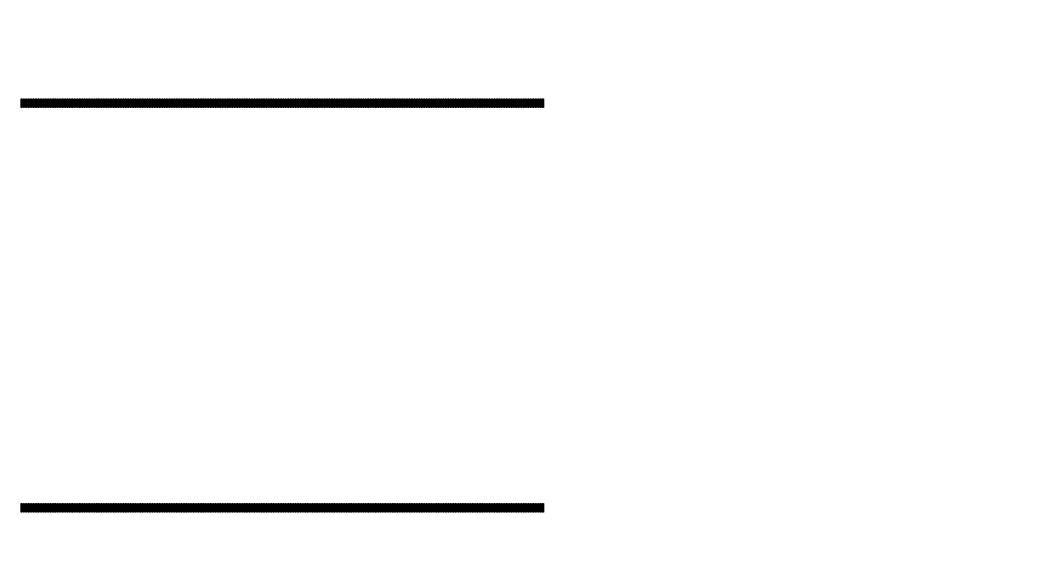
# Model space of a CAD drawing. Header units: millimetres. Extents: x 26241 to 236241, y 30294 to 280394.
# Drawn here: x 211249 to 223745, y 49850 to 56369 of the extents above; entities that cross this region are included whole.
import ezdxf

# ---------------------------------------------------------------- set-up
doc = ezdxf.new("R2010")
doc.units = ezdxf.units.MM
doc.layers.add('CLEAR', color=140, linetype='Continuous')
doc.layers.add('OPAQUE', color=10, linetype='Continuous')

msp = doc.modelspace()

# ---------------------------------------------------------------- linework, layer by layer
at = {"layer": 'CLEAR'}
for p, q in [((211259, 55292), (211259, 55396)), ((211259, 55396), (211269, 55396)), ((211269, 55396), (211269, 55292)), ((211289, 55292), (211289, 55396)), ((211289, 55396), (211299, 55396)), ((211299, 55396), (211299, 55292)), ((211319, 55292), (211319, 55396)), ((211319, 55396), (211329, 55396)), ((211329, 55396), (211329, 55292)), ((211349, 55292), (211349, 55396)), ((211349, 55396), (211359, 55396)), ((211359, 55396), (211359, 55292)), ((211379, 55292), (211379, 55396)), ((211379, 55396), (211389, 55396)), ((211389, 55396), (211389, 55292)), ((211409, 55292), (211409, 55396)), ((211409, 55396), (211419, 55396)), ((211419, 55396), (211419, 55292)), ((211439, 55292), (211439, 55396)), ((211439, 55396), (211449, 55396)), ((211449, 55396), (211449, 55292)), ((211469, 55292), (211469, 55396)), ((211469, 55396), (211479, 55396)), ((211479, 55396), (211479, 55292)), ((211499, 55292), (211499, 55396)), ((211499, 55396), (211509, 55396)), ((211509, 55396), (211509, 55292)), ((211529, 55292), (211529, 55396)), ((211529, 55396), (211539, 55396)), ((211539, 55396), (211539, 55292)), ((211559, 55292), (211559, 55396)), ((211559, 55396), (211569, 55396)), ((211569, 55396), (211569, 55292)), ((211589, 55292), (211589, 55396)), ((211589, 55396), (211599, 55396)), ((211599, 55396), (211599, 55292)), ((211619, 55292), (211619, 55396)), ((211619, 55396), (211629, 55396)), ((211629, 55396), (211629, 55292)), ((211649, 55292), (211649, 55396)), ((211649, 55396), (211659, 55396)), ((211659, 55396), (211659, 55292)), ((211679, 55292), (211679, 55396)), ((211679, 55396), (211689, 55396)), ((211689, 55396), (211689, 55292)), ((211709, 55292), (211709, 55396)), ((211709, 55396), (211719, 55396)), ((211719, 55396), (211719, 55292)), ((211739, 55292), (211739, 55396)), ((211739, 55396), (211749, 55396)), ((211749, 55396), (211749, 55292)), ((211769, 55292), (211769, 55396)), ((211769, 55396), (211779, 55396)), ((211779, 55396), (211779, 55292)), ((211799, 55292), (211799, 55396)), ((211799, 55396), (211809, 55396)), ((211809, 55396), (211809, 55292)), ((211829, 55292), (211829, 55396)), ((211829, 55396), (211839, 55396)), ((211839, 55396), (211839, 55292)), ((211859, 55292), (211859, 55396)), ((211859, 55396), (211869, 55396)), ((211869, 55396), (211869, 55292)), ((211889, 55292), (211889, 55396)), ((211889, 55396), (211899, 55396)), ((211899, 55396), (211899, 55292)), ((211919, 55292), (211919, 55396)), ((211919, 55396), (211929, 55396)), ((211929, 55396), (211929, 55292)), ((211949, 55292), (211949, 55396)), ((211949, 55396), (211959, 55396)), ((211959, 55396), (211959, 55292)), ((211979, 55292), (211979, 55396)), ((211979, 55396), (211989, 55396)), ((211989, 55396), (211989, 55292)), ((212009, 55292), (212009, 55396)), ((212009, 55396), (212019, 55396)), ((212019, 55396), (212019, 55292)), ((212039, 55292), (212039, 55396)), ((212039, 55396), (212049, 55396)), ((212049, 55396), (212049, 55292)), ((212069, 55292), (212069, 55396)), ((212069, 55396), (212079, 55396)), ((212079, 55396), (212079, 55292)), ((212099, 55292), (212099, 55396)), ((212099, 55396), (212109, 55396)), ((212109, 55396), (212109, 55292)), ((212129, 55292), (212129, 55396)), ((212129, 55396), (212139, 55396)), ((212139, 55396), (212139, 55292)), ((212159, 55292), (212159, 55396)), ((212159, 55396), (212169, 55396)), ((212169, 55396), (212169, 55292)), ((212189, 55292), (212189, 55396)), ((212189, 55396), (212199, 55396)), ((212199, 55396), (212199, 55292)), ((212219, 55292), (212219, 55396)), ((212219, 55396), (212229, 55396)), ((212229, 55396), (212229, 55292)), ((212249, 55292), (212249, 55396)), ((212249, 55396), (212259, 55396)), ((212259, 55396), (212259, 55292)), ((212279, 55292), (212279, 55396)), ((212279, 55396), (212289, 55396)), ((212289, 55396), (212289, 55292)), ((212309, 55292), (212309, 55396)), ((212309, 55396), (212319, 55396)), ((212319, 55396), (212319, 55292)), ((212339, 55292), (212339, 55396)), ((212339, 55396), (212349, 55396)), ((212349, 55396), (212349, 55292)), ((212369, 55292), (212369, 55396)), ((212369, 55396), (212379, 55396)), ((212379, 55396), (212379, 55292)), ((212399, 55292), (212399, 55396)), ((212399, 55396), (212409, 55396)), ((212409, 55396), (212409, 55292)), ((212429, 55292), (212429, 55396)), ((212429, 55396), (212439, 55396)), ((212439, 55396), (212439, 55292)), ((212459, 55292), (212459, 55396)), ((212459, 55396), (212469, 55396)), ((212469, 55396), (212469, 55292)), ((212489, 55292), (212489, 55396)), ((212489, 55396), (212499, 55396)), ((212499, 55396), (212499, 55292)), ((212519, 55292), (212519, 55396)), ((212519, 55396), (212529, 55396)), ((212529, 55396), (212529, 55292)), ((212549, 55292), (212549, 55396)), ((212549, 55396), (212559, 55396)), ((212559, 55396), (212559, 55292)), ((212579, 55292), (212579, 55396)), ((212579, 55396), (212589, 55396)), ((212589, 55396), (212589, 55292)), ((212609, 55292), (212609, 55396)), ((212609, 55396), (212619, 55396)), ((212619, 55396), (212619, 55292)), ((212639, 55292), (212639, 55396)), ((212639, 55396), (212649, 55396)), ((212649, 55396), (212649, 55292)), ((212669, 55292), (212669, 55396)), ((212669, 55396), (212679, 55396)), ((212679, 55396), (212679, 55292)), ((212699, 55292), (212699, 55396)), ((212699, 55396), (212709, 55396)), ((212709, 55396), (212709, 55292)), ((212729, 55292), (212729, 55396)), ((212729, 55396), (212739, 55396)), ((212739, 55396), (212739, 55292)), ((212759, 55292), (212759, 55396)), ((212759, 55396), (212769, 55396)), ((212769, 55396), (212769, 55292)), ((212789, 55292), (212789, 55396)), ((212789, 55396), (212799, 55396)), ((212799, 55396), (212799, 55292)), ((212819, 55292), (212819, 55396)), ((212819, 55396), (212829, 55396)), ((212829, 55396), (212829, 55292)), ((212849, 55292), (212849, 55396)), ((212849, 55396), (212859, 55396)), ((212859, 55396), (212859, 55292)), ((212879, 55292), (212879, 55396)), ((212879, 55396), (212889, 55396)), ((212889, 55396), (212889, 55292)), ((212909, 55292), (212909, 55396)), ((212909, 55396), (212919, 55396)), ((212919, 55396), (212919, 55292)), ((212939, 55292), (212939, 55396)), ((212939, 55396), (212949, 55396)), ((212949, 55396), (212949, 55292)), ((212969, 55292), (212969, 55396)), ((212969, 55396), (212979, 55396)), ((212979, 55396), (212979, 55292)), ((212999, 55292), (212999, 55396)), ((212999, 55396), (213009, 55396)), ((213009, 55396), (213009, 55292)), ((213029, 55292), (213029, 55396)), ((213029, 55396), (213039, 55396)), ((213039, 55396), (213039, 55292)), ((213059, 55292), (213059, 55396)), ((213059, 55396), (213069, 55396)), ((213069, 55396), (213069, 55292)), ((213089, 55292), (213089, 55396)), ((213089, 55396), (213099, 55396)), ((213099, 55396), (213099, 55292)), ((213119, 55292), (213119, 55396)), ((213119, 55396), (213129, 55396)), ((213129, 55396), (213129, 55292)), ((213149, 55292), (213149, 55396)), ((213149, 55396), (213159, 55396)), ((213159, 55396), (213159, 55292)), ((213179, 55292), (213179, 55396)), ((213179, 55396), (213189, 55396)), ((213189, 55396), (213189, 55292)), ((213209, 55292), (213209, 55396)), ((213209, 55396), (213219, 55396)), ((213219, 55396), (213219, 55292)), ((213239, 55292), (213239, 55396)), ((213239, 55396), (213249, 55396)), ((213249, 55396), (213249, 55292)), ((213269, 55292), (213269, 55396)), ((213269, 55396), (213279, 55396)), ((213279, 55396), (213279, 55292)), ((213299, 55292), (213299, 55396)), ((213299, 55396), (213309, 55396)), ((213309, 55396), (213309, 55292)), ((213329, 55292), (213329, 55396)), ((213329, 55396), (213339, 55396)), ((213339, 55396), (213339, 55292)), ((213359, 55292), (213359, 55396)), ((213359, 55396), (213369, 55396)), ((213369, 55396), (213369, 55292)), ((213389, 55292), (213389, 55396)), ((213389, 55396), (213399, 55396)), ((213399, 55396), (213399, 55292)), ((213419, 55292), (213419, 55396)), ((213419, 55396), (213429, 55396)), ((213429, 55396), (213429, 55292)), ((213449, 55292), (213449, 55396)), ((213449, 55396), (213459, 55396)), ((213459, 55396), (213459, 55292)), ((213479, 55292), (213479, 55396)), ((213479, 55396), (213489, 55396)), ((213489, 55396), (213489, 55292)), ((213509, 55292), (213509, 55396)), ((213509, 55396), (213519, 55396)), ((213519, 55396), (213519, 55292)), ((213539, 55292), (213539, 55396)), ((213539, 55396), (213549, 55396)), ((213549, 55396), (213549, 55292)), ((213569, 55292), (213569, 55396)), ((213569, 55396), (213579, 55396)), ((213579, 55396), (213579, 55292)), ((213599, 55292), (213599, 55396)), ((213599, 55396), (213609, 55396)), ((213609, 55396), (213609, 55292)), ((213629, 55292), (213629, 55396)), ((213629, 55396), (213639, 55396)), ((213639, 55396), (213639, 55292)), ((213659, 55292), (213659, 55396)), ((213659, 55396), (213669, 55396)), ((213669, 55396), (213669, 55292)), ((213689, 55292), (213689, 55396)), ((213689, 55396), (213699, 55396)), ((213699, 55396), (213699, 55292)), ((213719, 55292), (213719, 55396)), ((213719, 55396), (213729, 55396)), ((213729, 55396), (213729, 55292)), ((213749, 55292), (213749, 55396)), ((213749, 55396), (213759, 55396)), ((213759, 55396), (213759, 55292)), ((213779, 55292), (213779, 55396)), ((213779, 55396), (213789, 55396)), ((213789, 55396), (213789, 55292)), ((213809, 55292), (213809, 55396)), ((213809, 55396), (213819, 55396)), ((213819, 55396), (213819, 55292)), ((213839, 55292), (213839, 55396)), ((213839, 55396), (213849, 55396)), ((213849, 55396), (213849, 55292)), ((213869, 55292), (213869, 55396)), ((213869, 55396), (213879, 55396)), ((213879, 55396), (213879, 55292)), ((213899, 55292), (213899, 55396)), ((213899, 55396), (213909, 55396)), ((213909, 55396), (213909, 55292)), ((213929, 55292), (213929, 55396)), ((213929, 55396), (213939, 55396)), ((213939, 55396), (213939, 55292)), ((213959, 55292), (213959, 55396)), ((213959, 55396), (213969, 55396)), ((213969, 55396), (213969, 55292)), ((213989, 55292), (213989, 55396)), ((213989, 55396), (213999, 55396)), ((213999, 55396), (213999, 55292)), ((214019, 55292), (214019, 55396)), ((214019, 55396), (214029, 55396)), ((214029, 55396), (214029, 55292)), ((214049, 55292), (214049, 55396)), ((214049, 55396), (214059, 55396)), ((214059, 55396), (214059, 55292)), ((214079, 55292), (214079, 55396)), ((214079, 55396), (214089, 55396)), ((214089, 55396), (214089, 55292)), ((214109, 55292), (214109, 55396)), ((214109, 55396), (214119, 55396)), ((214119, 55396), (214119, 55292)), ((214139, 55292), (214139, 55396)), ((214139, 55396), (214149, 55396)), ((214149, 55396), (214149, 55292)), ((214169, 55292), (214169, 55396)), ((214169, 55396), (214179, 55396)), ((214179, 55396), (214179, 55292)), ((214199, 55292), (214199, 55396)), ((214199, 55396), (214209, 55396)), ((214209, 55396), (214209, 55292)), ((214229, 55292), (214229, 55396)), ((214229, 55396), (214239, 55396)), ((214239, 55396), (214239, 55292)), ((214259, 55292), (214259, 55396)), ((214259, 55396), (214269, 55396)), ((214269, 55396), (214269, 55292)), ((214289, 55292), (214289, 55396)), ((214289, 55396), (214299, 55396)), ((214299, 55396), (214299, 55292)), ((214319, 55292), (214319, 55396)), ((214319, 55396), (214329, 55396)), ((214329, 55396), (214329, 55292)), ((214349, 55292), (214349, 55396)), ((214349, 55396), (214359, 55396)), ((214359, 55396), (214359, 55292)), ((214379, 55292), (214379, 55396)), ((214379, 55396), (214389, 55396)), ((214389, 55396), (214389, 55292)), ((214409, 55292), (214409, 55396)), ((214409, 55396), (214419, 55396)), ((214419, 55396), (214419, 55292)), ((214439, 55292), (214439, 55396)), ((214439, 55396), (214449, 55396)), ((214449, 55396), (214449, 55292)), ((214469, 55292), (214469, 55396)), ((214469, 55396), (214479, 55396)), ((214479, 55396), (214479, 55292)), ((214499, 55292), (214499, 55396)), ((214499, 55396), (214509, 55396)), ((214509, 55396), (214509, 55292)), ((214529, 55292), (214529, 55396)), ((214529, 55396), (214539, 55396)), ((214539, 55396), (214539, 55292)), ((214559, 55292), (214559, 55396)), ((214559, 55396), (214569, 55396)), ((214569, 55396), (214569, 55292)), ((214589, 55292), (214589, 55396)), ((214589, 55396), (214599, 55396)), ((214599, 55396), (214599, 55292)), ((214619, 55292), (214619, 55396)), ((214619, 55396), (214629, 55396)), ((214629, 55396), (214629, 55292)), ((214649, 55292), (214649, 55396)), ((214649, 55396), (214659, 55396)), ((214659, 55396), (214659, 55292)), ((214679, 55292), (214679, 55396)), ((214679, 55396), (214689, 55396)), ((214689, 55396), (214689, 55292)), ((214709, 55292), (214709, 55396)), ((214709, 55396), (214719, 55396)), ((214719, 55396), (214719, 55292)), ((214739, 55292), (214739, 55396)), ((214739, 55396), (214749, 55396)), ((214749, 55396), (214749, 55292)), ((214769, 55292), (214769, 55396)), ((214769, 55396), (214779, 55396)), ((214779, 55396), (214779, 55292)), ((214799, 55292), (214799, 55396)), ((214799, 55396), (214809, 55396)), ((214809, 55396), (214809, 55292)), ((214829, 55292), (214829, 55396)), ((214829, 55396), (214839, 55396)), ((214839, 55396), (214839, 55292)), ((214859, 55292), (214859, 55396)), ((214859, 55396), (214869, 55396)), ((214869, 55396), (214869, 55292)), ((214889, 55292), (214889, 55396)), ((214889, 55396), (214899, 55396)), ((214899, 55396), (214899, 55292)), ((214919, 55292), (214919, 55396)), ((214919, 55396), (214929, 55396)), ((214929, 55396), (214929, 55292)), ((214949, 55292), (214949, 55396)), ((214949, 55396), (214959, 55396)), ((214959, 55396), (214959, 55292)), ((214979, 55292), (214979, 55396)), ((214979, 55396), (214989, 55396)), ((214989, 55396), (214989, 55292)), ((215009, 55292), (215009, 55396)), ((215009, 55396), (215019, 55396)), ((215019, 55396), (215019, 55292)), ((215039, 55292), (215039, 55396)), ((215039, 55396), (215049, 55396)), ((215049, 55396), (215049, 55292)), ((215069, 55292), (215069, 55396)), ((215069, 55396), (215079, 55396)), ((215079, 55396), (215079, 55292)), ((215099, 55292), (215099, 55396)), ((215099, 55396), (215109, 55396)), ((215109, 55396), (215109, 55292)), ((215129, 55292), (215129, 55396)), ((215129, 55396), (215139, 55396)), ((215139, 55396), (215139, 55292)), ((215159, 55292), (215159, 55396)), ((215159, 55396), (215169, 55396)), ((215169, 55396), (215169, 55292)), ((215189, 55292), (215189, 55396)), ((215189, 55396), (215199, 55396)), ((215199, 55396), (215199, 55292)), ((215219, 55292), (215219, 55396)), ((215219, 55396), (215229, 55396)), ((215229, 55396), (215229, 55292)), ((215249, 55292), (215249, 55396)), ((215249, 55396), (215259, 55396)), ((215259, 55396), (215259, 55292)), ((215279, 55292), (215279, 55396)), ((215279, 55396), (215289, 55396)), ((215289, 55396), (215289, 55292)), ((215309, 55292), (215309, 55396)), ((215309, 55396), (215319, 55396)), ((215319, 55396), (215319, 55292)), ((215339, 55292), (215339, 55396)), ((215339, 55396), (215349, 55396)), ((215349, 55396), (215349, 55292)), ((215369, 55292), (215369, 55396)), ((215369, 55396), (215379, 55396)), ((215379, 55396), (215379, 55292)), ((215399, 55292), (215399, 55396)), ((215399, 55396), (215409, 55396)), ((215409, 55396), (215409, 55292)), ((215429, 55292), (215429, 55396)), ((215429, 55396), (215439, 55396)), ((215439, 55396), (215439, 55292)), ((215459, 55292), (215459, 55396)), ((215459, 55396), (215469, 55396)), ((215469, 55396), (215469, 55292)), ((215489, 55292), (215489, 55396)), ((215489, 55396), (215499, 55396)), ((215499, 55396), (215499, 55292)), ((215519, 55292), (215519, 55396)), ((215519, 55396), (215529, 55396)), ((215529, 55396), (215529, 55292)), ((215549, 55292), (215549, 55396)), ((215549, 55396), (215559, 55396)), ((215559, 55396), (215559, 55292)), ((215579, 55292), (215579, 55396)), ((215579, 55396), (215589, 55396)), ((215589, 55396), (215589, 55292)), ((215609, 55292), (215609, 55396)), ((215609, 55396), (215619, 55396)), ((215619, 55396), (215619, 55292)), ((215639, 55292), (215639, 55396)), ((215639, 55396), (215649, 55396)), ((215649, 55396), (215649, 55292)), ((215669, 55292), (215669, 55396)), ((215669, 55396), (215679, 55396)), ((215679, 55396), (215679, 55292)), ((215699, 55292), (215699, 55396)), ((215699, 55396), (215709, 55396)), ((215709, 55396), (215709, 55292)), ((215729, 55292), (215729, 55396)), ((215729, 55396), (215739, 55396)), ((215739, 55396), (215739, 55292)), ((215759, 55292), (215759, 55396)), ((215759, 55396), (215769, 55396)), ((215769, 55396), (215769, 55292)), ((215789, 55292), (215789, 55396)), ((215789, 55396), (215799, 55396)), ((215799, 55396), (215799, 55292)), ((215819, 55292), (215819, 55396)), ((215819, 55396), (215829, 55396)), ((215829, 55396), (215829, 55292)), ((215849, 55292), (215849, 55396)), ((215849, 55396), (215859, 55396)), ((215859, 55396), (215859, 55292)), ((215879, 55292), (215879, 55396)), ((215879, 55396), (215889, 55396)), ((215889, 55396), (215889, 55292)), ((215909, 55292), (215909, 55396)), ((215909, 55396), (215919, 55396)), ((215919, 55396), (215919, 55292)), ((215939, 55292), (215939, 55396)), ((215939, 55396), (215949, 55396)), ((215949, 55396), (215949, 55292)), ((215969, 55292), (215969, 55396)), ((215969, 55396), (215979, 55396)), ((215979, 55396), (215979, 55292)), ((215999, 55292), (215999, 55396)), ((215999, 55396), (216009, 55396)), ((216009, 55396), (216009, 55292)), ((216029, 55292), (216029, 55396)), ((216029, 55396), (216039, 55396)), ((216039, 55396), (216039, 55292)), ((216059, 55292), (216059, 55396)), ((216059, 55396), (216069, 55396)), ((216069, 55396), (216069, 55292)), ((216089, 55292), (216089, 55396)), ((216089, 55396), (216099, 55396)), ((216099, 55396), (216099, 55292)), ((216119, 55292), (216119, 55396)), ((216119, 55396), (216129, 55396)), ((216129, 55396), (216129, 55292)), ((216149, 55292), (216149, 55396)), ((216149, 55396), (216159, 55396)), ((216159, 55396), (216159, 55292)), ((216179, 55292), (216179, 55396)), ((216179, 55396), (216189, 55396)), ((216189, 55396), (216189, 55292)), ((216209, 55292), (216209, 55396)), ((216209, 55396), (216219, 55396)), ((216219, 55396), (216219, 55292)), ((216239, 55292), (216239, 55396)), ((216239, 55396), (216249, 55396)), ((216249, 55396), (216249, 55292)), ((216269, 55292), (216269, 55396)), ((216269, 55396), (216279, 55396)), ((216279, 55396), (216279, 55292)), ((216299, 55292), (216299, 55396)), ((216299, 55396), (216309, 55396)), ((216309, 55396), (216309, 55292)), ((216329, 55292), (216329, 55396)), ((216329, 55396), (216339, 55396)), ((216339, 55396), (216339, 55292)), ((216359, 55292), (216359, 55396)), ((216359, 55396), (216369, 55396)), ((216369, 55396), (216369, 55292)), ((216389, 55292), (216389, 55396)), ((216389, 55396), (216399, 55396)), ((216399, 55396), (216399, 55292)), ((216419, 55292), (216419, 55396)), ((216419, 55396), (216429, 55396)), ((216429, 55396), (216429, 55292)), ((216449, 55292), (216449, 55396)), ((216449, 55396), (216459, 55396)), ((216459, 55396), (216459, 55292)), ((216479, 55292), (216479, 55396)), ((216479, 55396), (216489, 55396)), ((216489, 55396), (216489, 55292)), ((216509, 55292), (216509, 55396)), ((216509, 55396), (216519, 55396)), ((216519, 55396), (216519, 55292)), ((216539, 55292), (216539, 55396)), ((216539, 55396), (216549, 55396)), ((216549, 55396), (216549, 55292)), ((216569, 55292), (216569, 55396)), ((216569, 55396), (216579, 55396)), ((216579, 55396), (216579, 55292)), ((216599, 55292), (216599, 55396)), ((216599, 55396), (216609, 55396)), ((216609, 55396), (216609, 55292)), ((216629, 55292), (216629, 55396)), ((216629, 55396), (216639, 55396)), ((216639, 55396), (216639, 55292)), ((216659, 55292), (216659, 55396)), ((216659, 55396), (216669, 55396)), ((216669, 55396), (216669, 55292)), ((216689, 55292), (216689, 55396)), ((216689, 55396), (216699, 55396)), ((216699, 55396), (216699, 55292)), ((216719, 55292), (216719, 55396)), ((216719, 55396), (216729, 55396)), ((216729, 55396), (216729, 55292)), ((216749, 55292), (216749, 55396)), ((216749, 55396), (216759, 55396)), ((216759, 55396), (216759, 55292)), ((216779, 55292), (216779, 55396)), ((216779, 55396), (216789, 55396)), ((216789, 55396), (216789, 55292)), ((216809, 55292), (216809, 55396)), ((216809, 55396), (216819, 55396)), ((216819, 55396), (216819, 55292)), ((216839, 55292), (216839, 55396)), ((216839, 55396), (216849, 55396)), ((216849, 55396), (216849, 55292)), ((216869, 55292), (216869, 55396)), ((216869, 55396), (216879, 55396)), ((216879, 55396), (216879, 55292)), ((216899, 55292), (216899, 55396)), ((216899, 55396), (216909, 55396)), ((216909, 55396), (216909, 55292)), ((216929, 55292), (216929, 55396)), ((216929, 55396), (216939, 55396)), ((216939, 55396), (216939, 55292)), ((216959, 55292), (216959, 55396)), ((216959, 55396), (216969, 55396)), ((216969, 55396), (216969, 55292)), ((216989, 55292), (216989, 55396)), ((216989, 55396), (216999, 55396)), ((216999, 55396), (216999, 55292)), ((217019, 55292), (217019, 55396)), ((217019, 55396), (217029, 55396)), ((217029, 55396), (217029, 55292)), ((217049, 55292), (217049, 55396)), ((217049, 55396), (217059, 55396)), ((217059, 55396), (217059, 55292)), ((217079, 55292), (217079, 55396)), ((217079, 55396), (217089, 55396)), ((217089, 55396), (217089, 55292)), ((217109, 55292), (217109, 55396)), ((217109, 55396), (217119, 55396)), ((217119, 55396), (217119, 55292)), ((217139, 55292), (217139, 55396)), ((217139, 55396), (217149, 55396)), ((217149, 55396), (217149, 55292)), ((217169, 55292), (217169, 55396)), ((217169, 55396), (217179, 55396)), ((217179, 55396), (217179, 55292)), ((217199, 55292), (217199, 55396)), ((217199, 55396), (217209, 55396)), ((217209, 55396), (217209, 55292)), ((217229, 55292), (217229, 55396)), ((217229, 55396), (217239, 55396)), ((217239, 55396), (217239, 55292)), ((217259, 55292), (217259, 55396)), ((217259, 55396), (217269, 55396)), ((217269, 55396), (217269, 55292)), ((217289, 55292), (217289, 55396)), ((217289, 55396), (217299, 55396)), ((217299, 55396), (217299, 55292)), ((217319, 55292), (217319, 55396)), ((217319, 55396), (217329, 55396)), ((217329, 55396), (217329, 55292)), ((217349, 55292), (217349, 55396)), ((217349, 55396), (217359, 55396)), ((217359, 55396), (217359, 55292)), ((217379, 55292), (217379, 55396)), ((217379, 55396), (217389, 55396)), ((217389, 55396), (217389, 55292)), ((217409, 55292), (217409, 55396)), ((217409, 55396), (217419, 55396)), ((217419, 55396), (217419, 55292)), ((217439, 55292), (217439, 55396)), ((217439, 55396), (217449, 55396)), ((217449, 55396), (217449, 55292)), ((217469, 55292), (217469, 55396)), ((217469, 55396), (217479, 55396)), ((217479, 55396), (217479, 55292)), ((217499, 55292), (217499, 55396)), ((217499, 55396), (217509, 55396)), ((217509, 55396), (217509, 55292)), ((217529, 55292), (217529, 55396)), ((217529, 55396), (217539, 55396)), ((217539, 55396), (217539, 55292)), ((217559, 55292), (217559, 55396)), ((217559, 55396), (217569, 55396)), ((217569, 55396), (217569, 55292)), ((217589, 55292), (217589, 55396)), ((217589, 55396), (217599, 55396)), ((217599, 55396), (217599, 55292)), ((217619, 55292), (217619, 55396)), ((217619, 55396), (217629, 55396)), ((217629, 55396), (217629, 55292)), ((217649, 55292), (217649, 55396)), ((217649, 55396), (217659, 55396)), ((217659, 55396), (217659, 55292)), ((217679, 55292), (217679, 55396)), ((217679, 55396), (217689, 55396)), ((217689, 55396), (217689, 55292)), ((217709, 55292), (217709, 55396)), ((217709, 55396), (217719, 55396)), ((217719, 55396), (217719, 55292)), ((211269, 55292), (211259, 55292)), ((211299, 55292), (211289, 55292)), ((211329, 55292), (211319, 55292)), ((211359, 55292), (211349, 55292)), ((211389, 55292), (211379, 55292)), ((211419, 55292), (211409, 55292)), ((211449, 55292), (211439, 55292)), ((211479, 55292), (211469, 55292)), ((211509, 55292), (211499, 55292)), ((211539, 55292), (211529, 55292)), ((211569, 55292), (211559, 55292)), ((211599, 55292), (211589, 55292)), ((211629, 55292), (211619, 55292)), ((211659, 55292), (211649, 55292)), ((211689, 55292), (211679, 55292)), ((211719, 55292), (211709, 55292)), ((211749, 55292), (211739, 55292)), ((211779, 55292), (211769, 55292)), ((211809, 55292), (211799, 55292)), ((211839, 55292), (211829, 55292)), ((211869, 55292), (211859, 55292)), ((211899, 55292), (211889, 55292)), ((211929, 55292), (211919, 55292)), ((211959, 55292), (211949, 55292)), ((211989, 55292), (211979, 55292)), ((212019, 55292), (212009, 55292)), ((212049, 55292), (212039, 55292)), ((212079, 55292), (212069, 55292)), ((212109, 55292), (212099, 55292)), ((212139, 55292), (212129, 55292)), ((212169, 55292), (212159, 55292)), ((212199, 55292), (212189, 55292)), ((212229, 55292), (212219, 55292)), ((212259, 55292), (212249, 55292)), ((212289, 55292), (212279, 55292)), ((212319, 55292), (212309, 55292)), ((212349, 55292), (212339, 55292)), ((212379, 55292), (212369, 55292)), ((212409, 55292), (212399, 55292)), ((212439, 55292), (212429, 55292)), ((212469, 55292), (212459, 55292)), ((212499, 55292), (212489, 55292)), ((212529, 55292), (212519, 55292)), ((212559, 55292), (212549, 55292)), ((212589, 55292), (212579, 55292)), ((212619, 55292), (212609, 55292)), ((212649, 55292), (212639, 55292)), ((212679, 55292), (212669, 55292)), ((212709, 55292), (212699, 55292)), ((212739, 55292), (212729, 55292)), ((212769, 55292), (212759, 55292)), ((212799, 55292), (212789, 55292)), ((212829, 55292), (212819, 55292)), ((212859, 55292), (212849, 55292)), ((212889, 55292), (212879, 55292)), ((212919, 55292), (212909, 55292)), ((212949, 55292), (212939, 55292)), ((212979, 55292), (212969, 55292)), ((213009, 55292), (212999, 55292)), ((213039, 55292), (213029, 55292)), ((213069, 55292), (213059, 55292)), ((213099, 55292), (213089, 55292)), ((213129, 55292), (213119, 55292)), ((213159, 55292), (213149, 55292)), ((213189, 55292), (213179, 55292)), ((213219, 55292), (213209, 55292)), ((213249, 55292), (213239, 55292)), ((213279, 55292), (213269, 55292)), ((213309, 55292), (213299, 55292)), ((213339, 55292), (213329, 55292)), ((213369, 55292), (213359, 55292)), ((213399, 55292), (213389, 55292)), ((213429, 55292), (213419, 55292)), ((213459, 55292), (213449, 55292)), ((213489, 55292), (213479, 55292)), ((213519, 55292), (213509, 55292)), ((213549, 55292), (213539, 55292)), ((213579, 55292), (213569, 55292)), ((213609, 55292), (213599, 55292)), ((213639, 55292), (213629, 55292)), ((213669, 55292), (213659, 55292)), ((213699, 55292), (213689, 55292)), ((213729, 55292), (213719, 55292)), ((213759, 55292), (213749, 55292)), ((213789, 55292), (213779, 55292)), ((213819, 55292), (213809, 55292)), ((213849, 55292), (213839, 55292)), ((213879, 55292), (213869, 55292)), ((213909, 55292), (213899, 55292)), ((213939, 55292), (213929, 55292)), ((213969, 55292), (213959, 55292)), ((213999, 55292), (213989, 55292)), ((214029, 55292), (214019, 55292)), ((214059, 55292), (214049, 55292)), ((214089, 55292), (214079, 55292)), ((214119, 55292), (214109, 55292)), ((214149, 55292), (214139, 55292)), ((214179, 55292), (214169, 55292)), ((214209, 55292), (214199, 55292)), ((214239, 55292), (214229, 55292)), ((214269, 55292), (214259, 55292)), ((214299, 55292), (214289, 55292)), ((214329, 55292), (214319, 55292)), ((214359, 55292), (214349, 55292)), ((214389, 55292), (214379, 55292)), ((214419, 55292), (214409, 55292)), ((214449, 55292), (214439, 55292)), ((214479, 55292), (214469, 55292)), ((214509, 55292), (214499, 55292)), ((214539, 55292), (214529, 55292)), ((214569, 55292), (214559, 55292)), ((214599, 55292), (214589, 55292)), ((214629, 55292), (214619, 55292)), ((214659, 55292), (214649, 55292)), ((214689, 55292), (214679, 55292)), ((214719, 55292), (214709, 55292)), ((214749, 55292), (214739, 55292)), ((214779, 55292), (214769, 55292)), ((214809, 55292), (214799, 55292)), ((214839, 55292), (214829, 55292)), ((214869, 55292), (214859, 55292)), ((214899, 55292), (214889, 55292)), ((214929, 55292), (214919, 55292)), ((214959, 55292), (214949, 55292)), ((214989, 55292), (214979, 55292)), ((215019, 55292), (215009, 55292)), ((215049, 55292), (215039, 55292)), ((215079, 55292), (215069, 55292)), ((215109, 55292), (215099, 55292)), ((215139, 55292), (215129, 55292)), ((215169, 55292), (215159, 55292)), ((215199, 55292), (215189, 55292)), ((215229, 55292), (215219, 55292)), ((215259, 55292), (215249, 55292)), ((215289, 55292), (215279, 55292)), ((215319, 55292), (215309, 55292)), ((215349, 55292), (215339, 55292)), ((215379, 55292), (215369, 55292)), ((215409, 55292), (215399, 55292)), ((215439, 55292), (215429, 55292)), ((215469, 55292), (215459, 55292)), ((215499, 55292), (215489, 55292)), ((215529, 55292), (215519, 55292)), ((215559, 55292), (215549, 55292)), ((215589, 55292), (215579, 55292)), ((215619, 55292), (215609, 55292)), ((215649, 55292), (215639, 55292)), ((215679, 55292), (215669, 55292)), ((215709, 55292), (215699, 55292)), ((215739, 55292), (215729, 55292)), ((215769, 55292), (215759, 55292)), ((215799, 55292), (215789, 55292)), ((215829, 55292), (215819, 55292)), ((215859, 55292), (215849, 55292)), ((215889, 55292), (215879, 55292)), ((215919, 55292), (215909, 55292)), ((215949, 55292), (215939, 55292)), ((215979, 55292), (215969, 55292)), ((216009, 55292), (215999, 55292)), ((216039, 55292), (216029, 55292)), ((216069, 55292), (216059, 55292)), ((216099, 55292), (216089, 55292)), ((216129, 55292), (216119, 55292)), ((216159, 55292), (216149, 55292)), ((216189, 55292), (216179, 55292)), ((216219, 55292), (216209, 55292)), ((216249, 55292), (216239, 55292)), ((216279, 55292), (216269, 55292)), ((216309, 55292), (216299, 55292)), ((216339, 55292), (216329, 55292)), ((216369, 55292), (216359, 55292)), ((216399, 55292), (216389, 55292)), ((216429, 55292), (216419, 55292)), ((216459, 55292), (216449, 55292)), ((216489, 55292), (216479, 55292)), ((216519, 55292), (216509, 55292)), ((216549, 55292), (216539, 55292)), ((216579, 55292), (216569, 55292)), ((216609, 55292), (216599, 55292)), ((216639, 55292), (216629, 55292)), ((216669, 55292), (216659, 55292)), ((216699, 55292), (216689, 55292)), ((216729, 55292), (216719, 55292)), ((216759, 55292), (216749, 55292)), ((216789, 55292), (216779, 55292)), ((216819, 55292), (216809, 55292)), ((216849, 55292), (216839, 55292)), ((216879, 55292), (216869, 55292)), ((216909, 55292), (216899, 55292)), ((216939, 55292), (216929, 55292)), ((216969, 55292), (216959, 55292)), ((216999, 55292), (216989, 55292)), ((217029, 55292), (217019, 55292)), ((217059, 55292), (217049, 55292)), ((217089, 55292), (217079, 55292)), ((217119, 55292), (217109, 55292)), ((217149, 55292), (217139, 55292)), ((217179, 55292), (217169, 55292)), ((217209, 55292), (217199, 55292)), ((217239, 55292), (217229, 55292)), ((217269, 55292), (217259, 55292)), ((217299, 55292), (217289, 55292)), ((217329, 55292), (217319, 55292)), ((217359, 55292), (217349, 55292)), ((217389, 55292), (217379, 55292)), ((217419, 55292), (217409, 55292)), ((217449, 55292), (217439, 55292)), ((217479, 55292), (217469, 55292)), ((217509, 55292), (217499, 55292)), ((217539, 55292), (217529, 55292)), ((217569, 55292), (217559, 55292)), ((217599, 55292), (217589, 55292)), ((217629, 55292), (217619, 55292)), ((217659, 55292), (217649, 55292)), ((217689, 55292), (217679, 55292)), ((217719, 55292), (217709, 55292)), ((211259, 50292), (211259, 50396)), ((211259, 50396), (211269, 50396)), ((211269, 50396), (211269, 50292)), ((211289, 50292), (211289, 50396)), ((211289, 50396), (211299, 50396)), ((211299, 50396), (211299, 50292)), ((211319, 50292), (211319, 50396)), ((211319, 50396), (211329, 50396)), ((211329, 50396), (211329, 50292)), ((211349, 50292), (211349, 50396)), ((211349, 50396), (211359, 50396)), ((211359, 50396), (211359, 50292)), ((211379, 50292), (211379, 50396)), ((211379, 50396), (211389, 50396)), ((211389, 50396), (211389, 50292)), ((211409, 50292), (211409, 50396)), ((211409, 50396), (211419, 50396)), ((211419, 50396), (211419, 50292)), ((211439, 50292), (211439, 50396)), ((211439, 50396), (211449, 50396)), ((211449, 50396), (211449, 50292)), ((211469, 50292), (211469, 50396)), ((211469, 50396), (211479, 50396)), ((211479, 50396), (211479, 50292)), ((211499, 50292), (211499, 50396)), ((211499, 50396), (211509, 50396)), ((211509, 50396), (211509, 50292)), ((211529, 50292), (211529, 50396)), ((211529, 50396), (211539, 50396)), ((211539, 50396), (211539, 50292)), ((211559, 50292), (211559, 50396)), ((211559, 50396), (211569, 50396)), ((211569, 50396), (211569, 50292)), ((211589, 50292), (211589, 50396)), ((211589, 50396), (211599, 50396)), ((211599, 50396), (211599, 50292)), ((211619, 50292), (211619, 50396)), ((211619, 50396), (211629, 50396)), ((211629, 50396), (211629, 50292)), ((211649, 50292), (211649, 50396)), ((211649, 50396), (211659, 50396)), ((211659, 50396), (211659, 50292)), ((211679, 50292), (211679, 50396)), ((211679, 50396), (211689, 50396)), ((211689, 50396), (211689, 50292)), ((211709, 50292), (211709, 50396)), ((211709, 50396), (211719, 50396)), ((211719, 50396), (211719, 50292)), ((211739, 50292), (211739, 50396)), ((211739, 50396), (211749, 50396)), ((211749, 50396), (211749, 50292)), ((211769, 50292), (211769, 50396)), ((211769, 50396), (211779, 50396)), ((211779, 50396), (211779, 50292)), ((211799, 50292), (211799, 50396)), ((211799, 50396), (211809, 50396)), ((211809, 50396), (211809, 50292)), ((211829, 50292), (211829, 50396)), ((211829, 50396), (211839, 50396)), ((211839, 50396), (211839, 50292)), ((211859, 50292), (211859, 50396)), ((211859, 50396), (211869, 50396)), ((211869, 50396), (211869, 50292)), ((211889, 50292), (211889, 50396)), ((211889, 50396), (211899, 50396)), ((211899, 50396), (211899, 50292)), ((211919, 50292), (211919, 50396)), ((211919, 50396), (211929, 50396)), ((211929, 50396), (211929, 50292)), ((211949, 50292), (211949, 50396)), ((211949, 50396), (211959, 50396)), ((211959, 50396), (211959, 50292)), ((211979, 50292), (211979, 50396)), ((211979, 50396), (211989, 50396)), ((211989, 50396), (211989, 50292)), ((212009, 50292), (212009, 50396)), ((212009, 50396), (212019, 50396)), ((212019, 50396), (212019, 50292)), ((212039, 50292), (212039, 50396)), ((212039, 50396), (212049, 50396)), ((212049, 50396), (212049, 50292)), ((212069, 50292), (212069, 50396)), ((212069, 50396), (212079, 50396)), ((212079, 50396), (212079, 50292)), ((212099, 50292), (212099, 50396)), ((212099, 50396), (212109, 50396)), ((212109, 50396), (212109, 50292)), ((212129, 50292), (212129, 50396)), ((212129, 50396), (212139, 50396)), ((212139, 50396), (212139, 50292)), ((212159, 50292), (212159, 50396)), ((212159, 50396), (212169, 50396)), ((212169, 50396), (212169, 50292)), ((212189, 50292), (212189, 50396)), ((212189, 50396), (212199, 50396)), ((212199, 50396), (212199, 50292)), ((212219, 50292), (212219, 50396)), ((212219, 50396), (212229, 50396)), ((212229, 50396), (212229, 50292)), ((212249, 50292), (212249, 50396)), ((212249, 50396), (212259, 50396)), ((212259, 50396), (212259, 50292)), ((212279, 50292), (212279, 50396)), ((212279, 50396), (212289, 50396)), ((212289, 50396), (212289, 50292)), ((212309, 50292), (212309, 50396)), ((212309, 50396), (212319, 50396)), ((212319, 50396), (212319, 50292)), ((212339, 50292), (212339, 50396)), ((212339, 50396), (212349, 50396)), ((212349, 50396), (212349, 50292)), ((212369, 50292), (212369, 50396)), ((212369, 50396), (212379, 50396)), ((212379, 50396), (212379, 50292)), ((212399, 50292), (212399, 50396)), ((212399, 50396), (212409, 50396)), ((212409, 50396), (212409, 50292)), ((212429, 50292), (212429, 50396)), ((212429, 50396), (212439, 50396)), ((212439, 50396), (212439, 50292)), ((212459, 50292), (212459, 50396)), ((212459, 50396), (212469, 50396)), ((212469, 50396), (212469, 50292)), ((212489, 50292), (212489, 50396)), ((212489, 50396), (212499, 50396)), ((212499, 50396), (212499, 50292)), ((212519, 50292), (212519, 50396)), ((212519, 50396), (212529, 50396)), ((212529, 50396), (212529, 50292)), ((212549, 50292), (212549, 50396)), ((212549, 50396), (212559, 50396)), ((212559, 50396), (212559, 50292)), ((212579, 50292), (212579, 50396)), ((212579, 50396), (212589, 50396)), ((212589, 50396), (212589, 50292)), ((212609, 50292), (212609, 50396)), ((212609, 50396), (212619, 50396)), ((212619, 50396), (212619, 50292)), ((212639, 50292), (212639, 50396)), ((212639, 50396), (212649, 50396)), ((212649, 50396), (212649, 50292)), ((212669, 50292), (212669, 50396)), ((212669, 50396), (212679, 50396)), ((212679, 50396), (212679, 50292)), ((212699, 50292), (212699, 50396)), ((212699, 50396), (212709, 50396)), ((212709, 50396), (212709, 50292)), ((212729, 50292), (212729, 50396)), ((212729, 50396), (212739, 50396)), ((212739, 50396), (212739, 50292)), ((212759, 50292), (212759, 50396)), ((212759, 50396), (212769, 50396)), ((212769, 50396), (212769, 50292)), ((212789, 50292), (212789, 50396)), ((212789, 50396), (212799, 50396)), ((212799, 50396), (212799, 50292)), ((212819, 50292), (212819, 50396)), ((212819, 50396), (212829, 50396)), ((212829, 50396), (212829, 50292)), ((212849, 50292), (212849, 50396)), ((212849, 50396), (212859, 50396)), ((212859, 50396), (212859, 50292)), ((212879, 50292), (212879, 50396)), ((212879, 50396), (212889, 50396)), ((212889, 50396), (212889, 50292)), ((212909, 50292), (212909, 50396)), ((212909, 50396), (212919, 50396)), ((212919, 50396), (212919, 50292)), ((212939, 50292), (212939, 50396)), ((212939, 50396), (212949, 50396)), ((212949, 50396), (212949, 50292)), ((212969, 50292), (212969, 50396)), ((212969, 50396), (212979, 50396)), ((212979, 50396), (212979, 50292)), ((212999, 50292), (212999, 50396)), ((212999, 50396), (213009, 50396)), ((213009, 50396), (213009, 50292)), ((213029, 50292), (213029, 50396)), ((213029, 50396), (213039, 50396)), ((213039, 50396), (213039, 50292)), ((213059, 50292), (213059, 50396)), ((213059, 50396), (213069, 50396)), ((213069, 50396), (213069, 50292)), ((213089, 50292), (213089, 50396)), ((213089, 50396), (213099, 50396)), ((213099, 50396), (213099, 50292)), ((213119, 50292), (213119, 50396)), ((213119, 50396), (213129, 50396)), ((213129, 50396), (213129, 50292)), ((213149, 50292), (213149, 50396)), ((213149, 50396), (213159, 50396)), ((213159, 50396), (213159, 50292)), ((213179, 50292), (213179, 50396)), ((213179, 50396), (213189, 50396)), ((213189, 50396), (213189, 50292)), ((213209, 50292), (213209, 50396)), ((213209, 50396), (213219, 50396)), ((213219, 50396), (213219, 50292)), ((213239, 50292), (213239, 50396)), ((213239, 50396), (213249, 50396)), ((213249, 50396), (213249, 50292)), ((213269, 50292), (213269, 50396)), ((213269, 50396), (213279, 50396)), ((213279, 50396), (213279, 50292)), ((213299, 50292), (213299, 50396)), ((213299, 50396), (213309, 50396)), ((213309, 50396), (213309, 50292)), ((213329, 50292), (213329, 50396)), ((213329, 50396), (213339, 50396)), ((213339, 50396), (213339, 50292)), ((213359, 50292), (213359, 50396)), ((213359, 50396), (213369, 50396)), ((213369, 50396), (213369, 50292)), ((213389, 50292), (213389, 50396)), ((213389, 50396), (213399, 50396)), ((213399, 50396), (213399, 50292)), ((213419, 50292), (213419, 50396)), ((213419, 50396), (213429, 50396)), ((213429, 50396), (213429, 50292)), ((213449, 50292), (213449, 50396)), ((213449, 50396), (213459, 50396)), ((213459, 50396), (213459, 50292)), ((213479, 50292), (213479, 50396)), ((213479, 50396), (213489, 50396)), ((213489, 50396), (213489, 50292)), ((213509, 50292), (213509, 50396)), ((213509, 50396), (213519, 50396)), ((213519, 50396), (213519, 50292)), ((213539, 50292), (213539, 50396)), ((213539, 50396), (213549, 50396)), ((213549, 50396), (213549, 50292)), ((213569, 50292), (213569, 50396)), ((213569, 50396), (213579, 50396)), ((213579, 50396), (213579, 50292)), ((213599, 50292), (213599, 50396)), ((213599, 50396), (213609, 50396)), ((213609, 50396), (213609, 50292)), ((213629, 50292), (213629, 50396)), ((213629, 50396), (213639, 50396)), ((213639, 50396), (213639, 50292)), ((213659, 50292), (213659, 50396)), ((213659, 50396), (213669, 50396)), ((213669, 50396), (213669, 50292)), ((213689, 50292), (213689, 50396)), ((213689, 50396), (213699, 50396)), ((213699, 50396), (213699, 50292)), ((213719, 50292), (213719, 50396)), ((213719, 50396), (213729, 50396)), ((213729, 50396), (213729, 50292)), ((213749, 50292), (213749, 50396)), ((213749, 50396), (213759, 50396)), ((213759, 50396), (213759, 50292)), ((213779, 50292), (213779, 50396)), ((213779, 50396), (213789, 50396)), ((213789, 50396), (213789, 50292)), ((213809, 50292), (213809, 50396)), ((213809, 50396), (213819, 50396)), ((213819, 50396), (213819, 50292)), ((213839, 50292), (213839, 50396)), ((213839, 50396), (213849, 50396)), ((213849, 50396), (213849, 50292)), ((213869, 50292), (213869, 50396)), ((213869, 50396), (213879, 50396)), ((213879, 50396), (213879, 50292)), ((213899, 50292), (213899, 50396)), ((213899, 50396), (213909, 50396)), ((213909, 50396), (213909, 50292)), ((213929, 50292), (213929, 50396)), ((213929, 50396), (213939, 50396)), ((213939, 50396), (213939, 50292)), ((213959, 50292), (213959, 50396)), ((213959, 50396), (213969, 50396)), ((213969, 50396), (213969, 50292)), ((213989, 50292), (213989, 50396)), ((213989, 50396), (213999, 50396)), ((213999, 50396), (213999, 50292)), ((214019, 50292), (214019, 50396)), ((214019, 50396), (214029, 50396)), ((214029, 50396), (214029, 50292)), ((214049, 50292), (214049, 50396)), ((214049, 50396), (214059, 50396)), ((214059, 50396), (214059, 50292)), ((214079, 50292), (214079, 50396)), ((214079, 50396), (214089, 50396)), ((214089, 50396), (214089, 50292)), ((214109, 50292), (214109, 50396)), ((214109, 50396), (214119, 50396)), ((214119, 50396), (214119, 50292)), ((214139, 50292), (214139, 50396)), ((214139, 50396), (214149, 50396)), ((214149, 50396), (214149, 50292)), ((214169, 50292), (214169, 50396)), ((214169, 50396), (214179, 50396)), ((214179, 50396), (214179, 50292)), ((214199, 50292), (214199, 50396)), ((214199, 50396), (214209, 50396)), ((214209, 50396), (214209, 50292)), ((214229, 50292), (214229, 50396)), ((214229, 50396), (214239, 50396)), ((214239, 50396), (214239, 50292)), ((214259, 50292), (214259, 50396)), ((214259, 50396), (214269, 50396)), ((214269, 50396), (214269, 50292)), ((214289, 50292), (214289, 50396)), ((214289, 50396), (214299, 50396)), ((214299, 50396), (214299, 50292)), ((214319, 50292), (214319, 50396)), ((214319, 50396), (214329, 50396)), ((214329, 50396), (214329, 50292)), ((214349, 50292), (214349, 50396)), ((214349, 50396), (214359, 50396)), ((214359, 50396), (214359, 50292)), ((214379, 50292), (214379, 50396)), ((214379, 50396), (214389, 50396)), ((214389, 50396), (214389, 50292)), ((214409, 50292), (214409, 50396)), ((214409, 50396), (214419, 50396)), ((214419, 50396), (214419, 50292)), ((214439, 50292), (214439, 50396)), ((214439, 50396), (214449, 50396)), ((214449, 50396), (214449, 50292)), ((214469, 50292), (214469, 50396)), ((214469, 50396), (214479, 50396)), ((214479, 50396), (214479, 50292)), ((214499, 50292), (214499, 50396)), ((214499, 50396), (214509, 50396)), ((214509, 50396), (214509, 50292)), ((214529, 50292), (214529, 50396)), ((214529, 50396), (214539, 50396)), ((214539, 50396), (214539, 50292)), ((214559, 50292), (214559, 50396)), ((214559, 50396), (214569, 50396)), ((214569, 50396), (214569, 50292)), ((214589, 50292), (214589, 50396)), ((214589, 50396), (214599, 50396)), ((214599, 50396), (214599, 50292)), ((214619, 50292), (214619, 50396)), ((214619, 50396), (214629, 50396)), ((214629, 50396), (214629, 50292)), ((214649, 50292), (214649, 50396)), ((214649, 50396), (214659, 50396)), ((214659, 50396), (214659, 50292)), ((214679, 50292), (214679, 50396)), ((214679, 50396), (214689, 50396)), ((214689, 50396), (214689, 50292)), ((214709, 50292), (214709, 50396)), ((214709, 50396), (214719, 50396)), ((214719, 50396), (214719, 50292)), ((214739, 50292), (214739, 50396)), ((214739, 50396), (214749, 50396)), ((214749, 50396), (214749, 50292)), ((214769, 50292), (214769, 50396)), ((214769, 50396), (214779, 50396)), ((214779, 50396), (214779, 50292)), ((214799, 50292), (214799, 50396)), ((214799, 50396), (214809, 50396)), ((214809, 50396), (214809, 50292)), ((214829, 50292), (214829, 50396)), ((214829, 50396), (214839, 50396)), ((214839, 50396), (214839, 50292)), ((214859, 50292), (214859, 50396)), ((214859, 50396), (214869, 50396)), ((214869, 50396), (214869, 50292)), ((214889, 50292), (214889, 50396)), ((214889, 50396), (214899, 50396)), ((214899, 50396), (214899, 50292)), ((214919, 50292), (214919, 50396)), ((214919, 50396), (214929, 50396)), ((214929, 50396), (214929, 50292)), ((214949, 50292), (214949, 50396)), ((214949, 50396), (214959, 50396)), ((214959, 50396), (214959, 50292)), ((214979, 50292), (214979, 50396)), ((214979, 50396), (214989, 50396)), ((214989, 50396), (214989, 50292)), ((215009, 50292), (215009, 50396)), ((215009, 50396), (215019, 50396)), ((215019, 50396), (215019, 50292)), ((215039, 50292), (215039, 50396)), ((215039, 50396), (215049, 50396)), ((215049, 50396), (215049, 50292)), ((215069, 50292), (215069, 50396)), ((215069, 50396), (215079, 50396)), ((215079, 50396), (215079, 50292)), ((215099, 50292), (215099, 50396)), ((215099, 50396), (215109, 50396)), ((215109, 50396), (215109, 50292)), ((215129, 50292), (215129, 50396)), ((215129, 50396), (215139, 50396)), ((215139, 50396), (215139, 50292)), ((215159, 50292), (215159, 50396)), ((215159, 50396), (215169, 50396)), ((215169, 50396), (215169, 50292)), ((215189, 50292), (215189, 50396)), ((215189, 50396), (215199, 50396)), ((215199, 50396), (215199, 50292)), ((215219, 50292), (215219, 50396)), ((215219, 50396), (215229, 50396)), ((215229, 50396), (215229, 50292)), ((215249, 50292), (215249, 50396)), ((215249, 50396), (215259, 50396)), ((215259, 50396), (215259, 50292)), ((215279, 50292), (215279, 50396)), ((215279, 50396), (215289, 50396)), ((215289, 50396), (215289, 50292)), ((215309, 50292), (215309, 50396)), ((215309, 50396), (215319, 50396)), ((215319, 50396), (215319, 50292)), ((215339, 50292), (215339, 50396)), ((215339, 50396), (215349, 50396)), ((215349, 50396), (215349, 50292)), ((215369, 50292), (215369, 50396)), ((215369, 50396), (215379, 50396)), ((215379, 50396), (215379, 50292)), ((215399, 50292), (215399, 50396)), ((215399, 50396), (215409, 50396)), ((215409, 50396), (215409, 50292)), ((215429, 50292), (215429, 50396)), ((215429, 50396), (215439, 50396)), ((215439, 50396), (215439, 50292)), ((215459, 50292), (215459, 50396)), ((215459, 50396), (215469, 50396)), ((215469, 50396), (215469, 50292)), ((215489, 50292), (215489, 50396)), ((215489, 50396), (215499, 50396)), ((215499, 50396), (215499, 50292)), ((215519, 50292), (215519, 50396)), ((215519, 50396), (215529, 50396)), ((215529, 50396), (215529, 50292)), ((215549, 50292), (215549, 50396)), ((215549, 50396), (215559, 50396)), ((215559, 50396), (215559, 50292)), ((215579, 50292), (215579, 50396)), ((215579, 50396), (215589, 50396)), ((215589, 50396), (215589, 50292)), ((215609, 50292), (215609, 50396)), ((215609, 50396), (215619, 50396)), ((215619, 50396), (215619, 50292)), ((215639, 50292), (215639, 50396)), ((215639, 50396), (215649, 50396)), ((215649, 50396), (215649, 50292)), ((215669, 50292), (215669, 50396)), ((215669, 50396), (215679, 50396)), ((215679, 50396), (215679, 50292)), ((215699, 50292), (215699, 50396)), ((215699, 50396), (215709, 50396)), ((215709, 50396), (215709, 50292)), ((215729, 50292), (215729, 50396)), ((215729, 50396), (215739, 50396)), ((215739, 50396), (215739, 50292)), ((215759, 50292), (215759, 50396)), ((215759, 50396), (215769, 50396)), ((215769, 50396), (215769, 50292)), ((215789, 50292), (215789, 50396)), ((215789, 50396), (215799, 50396)), ((215799, 50396), (215799, 50292)), ((215819, 50292), (215819, 50396)), ((215819, 50396), (215829, 50396)), ((215829, 50396), (215829, 50292)), ((215849, 50292), (215849, 50396)), ((215849, 50396), (215859, 50396)), ((215859, 50396), (215859, 50292)), ((215879, 50292), (215879, 50396)), ((215879, 50396), (215889, 50396)), ((215889, 50396), (215889, 50292)), ((215909, 50292), (215909, 50396)), ((215909, 50396), (215919, 50396)), ((215919, 50396), (215919, 50292)), ((215939, 50292), (215939, 50396)), ((215939, 50396), (215949, 50396)), ((215949, 50396), (215949, 50292)), ((215969, 50292), (215969, 50396)), ((215969, 50396), (215979, 50396)), ((215979, 50396), (215979, 50292)), ((215999, 50292), (215999, 50396)), ((215999, 50396), (216009, 50396)), ((216009, 50396), (216009, 50292)), ((216029, 50292), (216029, 50396)), ((216029, 50396), (216039, 50396)), ((216039, 50396), (216039, 50292)), ((216059, 50292), (216059, 50396)), ((216059, 50396), (216069, 50396)), ((216069, 50396), (216069, 50292)), ((216089, 50292), (216089, 50396)), ((216089, 50396), (216099, 50396)), ((216099, 50396), (216099, 50292)), ((216119, 50292), (216119, 50396)), ((216119, 50396), (216129, 50396)), ((216129, 50396), (216129, 50292)), ((216149, 50292), (216149, 50396)), ((216149, 50396), (216159, 50396)), ((216159, 50396), (216159, 50292)), ((216179, 50292), (216179, 50396)), ((216179, 50396), (216189, 50396)), ((216189, 50396), (216189, 50292)), ((216209, 50292), (216209, 50396)), ((216209, 50396), (216219, 50396)), ((216219, 50396), (216219, 50292)), ((216239, 50292), (216239, 50396)), ((216239, 50396), (216249, 50396)), ((216249, 50396), (216249, 50292)), ((216269, 50292), (216269, 50396)), ((216269, 50396), (216279, 50396)), ((216279, 50396), (216279, 50292)), ((216299, 50292), (216299, 50396)), ((216299, 50396), (216309, 50396)), ((216309, 50396), (216309, 50292)), ((216329, 50292), (216329, 50396)), ((216329, 50396), (216339, 50396)), ((216339, 50396), (216339, 50292)), ((216359, 50292), (216359, 50396)), ((216359, 50396), (216369, 50396)), ((216369, 50396), (216369, 50292)), ((216389, 50292), (216389, 50396)), ((216389, 50396), (216399, 50396)), ((216399, 50396), (216399, 50292)), ((216419, 50292), (216419, 50396)), ((216419, 50396), (216429, 50396)), ((216429, 50396), (216429, 50292)), ((216449, 50292), (216449, 50396)), ((216449, 50396), (216459, 50396)), ((216459, 50396), (216459, 50292)), ((216479, 50292), (216479, 50396)), ((216479, 50396), (216489, 50396)), ((216489, 50396), (216489, 50292)), ((216509, 50292), (216509, 50396)), ((216509, 50396), (216519, 50396)), ((216519, 50396), (216519, 50292)), ((216539, 50292), (216539, 50396)), ((216539, 50396), (216549, 50396)), ((216549, 50396), (216549, 50292)), ((216569, 50292), (216569, 50396)), ((216569, 50396), (216579, 50396)), ((216579, 50396), (216579, 50292)), ((216599, 50292), (216599, 50396)), ((216599, 50396), (216609, 50396)), ((216609, 50396), (216609, 50292)), ((216629, 50292), (216629, 50396)), ((216629, 50396), (216639, 50396)), ((216639, 50396), (216639, 50292)), ((216659, 50292), (216659, 50396)), ((216659, 50396), (216669, 50396)), ((216669, 50396), (216669, 50292)), ((216689, 50292), (216689, 50396)), ((216689, 50396), (216699, 50396)), ((216699, 50396), (216699, 50292)), ((216719, 50292), (216719, 50396)), ((216719, 50396), (216729, 50396)), ((216729, 50396), (216729, 50292)), ((216749, 50292), (216749, 50396)), ((216749, 50396), (216759, 50396)), ((216759, 50396), (216759, 50292)), ((216779, 50292), (216779, 50396)), ((216779, 50396), (216789, 50396)), ((216789, 50396), (216789, 50292)), ((216809, 50292), (216809, 50396)), ((216809, 50396), (216819, 50396)), ((216819, 50396), (216819, 50292)), ((216839, 50292), (216839, 50396)), ((216839, 50396), (216849, 50396)), ((216849, 50396), (216849, 50292)), ((216869, 50292), (216869, 50396)), ((216869, 50396), (216879, 50396)), ((216879, 50396), (216879, 50292)), ((216899, 50292), (216899, 50396)), ((216899, 50396), (216909, 50396)), ((216909, 50396), (216909, 50292)), ((216929, 50292), (216929, 50396)), ((216929, 50396), (216939, 50396)), ((216939, 50396), (216939, 50292)), ((216959, 50292), (216959, 50396)), ((216959, 50396), (216969, 50396)), ((216969, 50396), (216969, 50292)), ((216989, 50292), (216989, 50396)), ((216989, 50396), (216999, 50396)), ((216999, 50396), (216999, 50292)), ((217019, 50292), (217019, 50396)), ((217019, 50396), (217029, 50396)), ((217029, 50396), (217029, 50292)), ((217049, 50292), (217049, 50396)), ((217049, 50396), (217059, 50396)), ((217059, 50396), (217059, 50292)), ((217079, 50292), (217079, 50396)), ((217079, 50396), (217089, 50396)), ((217089, 50396), (217089, 50292)), ((217109, 50292), (217109, 50396)), ((217109, 50396), (217119, 50396)), ((217119, 50396), (217119, 50292)), ((217139, 50292), (217139, 50396)), ((217139, 50396), (217149, 50396)), ((217149, 50396), (217149, 50292)), ((217169, 50292), (217169, 50396)), ((217169, 50396), (217179, 50396)), ((217179, 50396), (217179, 50292)), ((217199, 50292), (217199, 50396)), ((217199, 50396), (217209, 50396)), ((217209, 50396), (217209, 50292)), ((217229, 50292), (217229, 50396)), ((217229, 50396), (217239, 50396)), ((217239, 50396), (217239, 50292)), ((217259, 50292), (217259, 50396)), ((217259, 50396), (217269, 50396)), ((217269, 50396), (217269, 50292)), ((217289, 50292), (217289, 50396)), ((217289, 50396), (217299, 50396)), ((217299, 50396), (217299, 50292)), ((217319, 50292), (217319, 50396)), ((217319, 50396), (217329, 50396)), ((217329, 50396), (217329, 50292)), ((217349, 50292), (217349, 50396)), ((217349, 50396), (217359, 50396)), ((217359, 50396), (217359, 50292)), ((217379, 50292), (217379, 50396)), ((217379, 50396), (217389, 50396)), ((217389, 50396), (217389, 50292)), ((217409, 50292), (217409, 50396)), ((217409, 50396), (217419, 50396)), ((217419, 50396), (217419, 50292)), ((217439, 50292), (217439, 50396)), ((217439, 50396), (217449, 50396)), ((217449, 50396), (217449, 50292)), ((217469, 50292), (217469, 50396)), ((217469, 50396), (217479, 50396)), ((217479, 50396), (217479, 50292)), ((217499, 50292), (217499, 50396)), ((217499, 50396), (217509, 50396)), ((217509, 50396), (217509, 50292)), ((217529, 50292), (217529, 50396)), ((217529, 50396), (217539, 50396)), ((217539, 50396), (217539, 50292)), ((217559, 50292), (217559, 50396)), ((217559, 50396), (217569, 50396)), ((217569, 50396), (217569, 50292)), ((217589, 50292), (217589, 50396)), ((217589, 50396), (217599, 50396)), ((217599, 50396), (217599, 50292)), ((217619, 50292), (217619, 50396)), ((217619, 50396), (217629, 50396)), ((217629, 50396), (217629, 50292)), ((217649, 50292), (217649, 50396)), ((217649, 50396), (217659, 50396)), ((217659, 50396), (217659, 50292)), ((217679, 50292), (217679, 50396)), ((217679, 50396), (217689, 50396)), ((217689, 50396), (217689, 50292)), ((217709, 50292), (217709, 50396)), ((217709, 50396), (217719, 50396)), ((217719, 50396), (217719, 50292)), ((211269, 50292), (211259, 50292)), ((211299, 50292), (211289, 50292)), ((211329, 50292), (211319, 50292)), ((211359, 50292), (211349, 50292)), ((211389, 50292), (211379, 50292)), ((211419, 50292), (211409, 50292)), ((211449, 50292), (211439, 50292)), ((211479, 50292), (211469, 50292)), ((211509, 50292), (211499, 50292)), ((211539, 50292), (211529, 50292)), ((211569, 50292), (211559, 50292)), ((211599, 50292), (211589, 50292)), ((211629, 50292), (211619, 50292)), ((211659, 50292), (211649, 50292)), ((211689, 50292), (211679, 50292)), ((211719, 50292), (211709, 50292)), ((211749, 50292), (211739, 50292)), ((211779, 50292), (211769, 50292)), ((211809, 50292), (211799, 50292)), ((211839, 50292), (211829, 50292)), ((211869, 50292), (211859, 50292)), ((211899, 50292), (211889, 50292)), ((211929, 50292), (211919, 50292)), ((211959, 50292), (211949, 50292)), ((211989, 50292), (211979, 50292)), ((212019, 50292), (212009, 50292)), ((212049, 50292), (212039, 50292)), ((212079, 50292), (212069, 50292)), ((212109, 50292), (212099, 50292)), ((212139, 50292), (212129, 50292)), ((212169, 50292), (212159, 50292)), ((212199, 50292), (212189, 50292)), ((212229, 50292), (212219, 50292)), ((212259, 50292), (212249, 50292)), ((212289, 50292), (212279, 50292)), ((212319, 50292), (212309, 50292)), ((212349, 50292), (212339, 50292)), ((212379, 50292), (212369, 50292)), ((212409, 50292), (212399, 50292)), ((212439, 50292), (212429, 50292)), ((212469, 50292), (212459, 50292)), ((212499, 50292), (212489, 50292)), ((212529, 50292), (212519, 50292)), ((212559, 50292), (212549, 50292)), ((212589, 50292), (212579, 50292)), ((212619, 50292), (212609, 50292)), ((212649, 50292), (212639, 50292)), ((212679, 50292), (212669, 50292)), ((212709, 50292), (212699, 50292)), ((212739, 50292), (212729, 50292)), ((212769, 50292), (212759, 50292)), ((212799, 50292), (212789, 50292)), ((212829, 50292), (212819, 50292)), ((212859, 50292), (212849, 50292)), ((212889, 50292), (212879, 50292)), ((212919, 50292), (212909, 50292)), ((212949, 50292), (212939, 50292)), ((212979, 50292), (212969, 50292)), ((213009, 50292), (212999, 50292)), ((213039, 50292), (213029, 50292)), ((213069, 50292), (213059, 50292)), ((213099, 50292), (213089, 50292)), ((213129, 50292), (213119, 50292)), ((213159, 50292), (213149, 50292)), ((213189, 50292), (213179, 50292)), ((213219, 50292), (213209, 50292)), ((213249, 50292), (213239, 50292)), ((213279, 50292), (213269, 50292)), ((213309, 50292), (213299, 50292)), ((213339, 50292), (213329, 50292)), ((213369, 50292), (213359, 50292)), ((213399, 50292), (213389, 50292)), ((213429, 50292), (213419, 50292)), ((213459, 50292), (213449, 50292)), ((213489, 50292), (213479, 50292)), ((213519, 50292), (213509, 50292)), ((213549, 50292), (213539, 50292)), ((213579, 50292), (213569, 50292)), ((213609, 50292), (213599, 50292)), ((213639, 50292), (213629, 50292)), ((213669, 50292), (213659, 50292)), ((213699, 50292), (213689, 50292)), ((213729, 50292), (213719, 50292)), ((213759, 50292), (213749, 50292)), ((213789, 50292), (213779, 50292)), ((213819, 50292), (213809, 50292)), ((213849, 50292), (213839, 50292)), ((213879, 50292), (213869, 50292)), ((213909, 50292), (213899, 50292)), ((213939, 50292), (213929, 50292)), ((213969, 50292), (213959, 50292)), ((213999, 50292), (213989, 50292)), ((214029, 50292), (214019, 50292)), ((214059, 50292), (214049, 50292)), ((214089, 50292), (214079, 50292)), ((214119, 50292), (214109, 50292)), ((214149, 50292), (214139, 50292)), ((214179, 50292), (214169, 50292)), ((214209, 50292), (214199, 50292)), ((214239, 50292), (214229, 50292)), ((214269, 50292), (214259, 50292)), ((214299, 50292), (214289, 50292)), ((214329, 50292), (214319, 50292)), ((214359, 50292), (214349, 50292)), ((214389, 50292), (214379, 50292)), ((214419, 50292), (214409, 50292)), ((214449, 50292), (214439, 50292)), ((214479, 50292), (214469, 50292)), ((214509, 50292), (214499, 50292)), ((214539, 50292), (214529, 50292)), ((214569, 50292), (214559, 50292)), ((214599, 50292), (214589, 50292)), ((214629, 50292), (214619, 50292)), ((214659, 50292), (214649, 50292)), ((214689, 50292), (214679, 50292)), ((214719, 50292), (214709, 50292)), ((214749, 50292), (214739, 50292)), ((214779, 50292), (214769, 50292)), ((214809, 50292), (214799, 50292)), ((214839, 50292), (214829, 50292)), ((214869, 50292), (214859, 50292)), ((214899, 50292), (214889, 50292)), ((214929, 50292), (214919, 50292)), ((214959, 50292), (214949, 50292)), ((214989, 50292), (214979, 50292)), ((215019, 50292), (215009, 50292)), ((215049, 50292), (215039, 50292)), ((215079, 50292), (215069, 50292)), ((215109, 50292), (215099, 50292)), ((215139, 50292), (215129, 50292)), ((215169, 50292), (215159, 50292)), ((215199, 50292), (215189, 50292)), ((215229, 50292), (215219, 50292)), ((215259, 50292), (215249, 50292)), ((215289, 50292), (215279, 50292)), ((215319, 50292), (215309, 50292)), ((215349, 50292), (215339, 50292)), ((215379, 50292), (215369, 50292)), ((215409, 50292), (215399, 50292)), ((215439, 50292), (215429, 50292)), ((215469, 50292), (215459, 50292)), ((215499, 50292), (215489, 50292)), ((215529, 50292), (215519, 50292)), ((215559, 50292), (215549, 50292)), ((215589, 50292), (215579, 50292)), ((215619, 50292), (215609, 50292)), ((215649, 50292), (215639, 50292)), ((215679, 50292), (215669, 50292)), ((215709, 50292), (215699, 50292)), ((215739, 50292), (215729, 50292)), ((215769, 50292), (215759, 50292)), ((215799, 50292), (215789, 50292)), ((215829, 50292), (215819, 50292)), ((215859, 50292), (215849, 50292)), ((215889, 50292), (215879, 50292)), ((215919, 50292), (215909, 50292)), ((215949, 50292), (215939, 50292)), ((215979, 50292), (215969, 50292)), ((216009, 50292), (215999, 50292)), ((216039, 50292), (216029, 50292)), ((216069, 50292), (216059, 50292)), ((216099, 50292), (216089, 50292)), ((216129, 50292), (216119, 50292)), ((216159, 50292), (216149, 50292)), ((216189, 50292), (216179, 50292)), ((216219, 50292), (216209, 50292)), ((216249, 50292), (216239, 50292)), ((216279, 50292), (216269, 50292)), ((216309, 50292), (216299, 50292)), ((216339, 50292), (216329, 50292)), ((216369, 50292), (216359, 50292)), ((216399, 50292), (216389, 50292)), ((216429, 50292), (216419, 50292)), ((216459, 50292), (216449, 50292)), ((216489, 50292), (216479, 50292)), ((216519, 50292), (216509, 50292)), ((216549, 50292), (216539, 50292)), ((216579, 50292), (216569, 50292)), ((216609, 50292), (216599, 50292)), ((216639, 50292), (216629, 50292)), ((216669, 50292), (216659, 50292)), ((216699, 50292), (216689, 50292)), ((216729, 50292), (216719, 50292)), ((216759, 50292), (216749, 50292)), ((216789, 50292), (216779, 50292)), ((216819, 50292), (216809, 50292)), ((216849, 50292), (216839, 50292)), ((216879, 50292), (216869, 50292)), ((216909, 50292), (216899, 50292)), ((216939, 50292), (216929, 50292)), ((216969, 50292), (216959, 50292)), ((216999, 50292), (216989, 50292)), ((217029, 50292), (217019, 50292)), ((217059, 50292), (217049, 50292)), ((217089, 50292), (217079, 50292)), ((217119, 50292), (217109, 50292)), ((217149, 50292), (217139, 50292)), ((217179, 50292), (217169, 50292)), ((217209, 50292), (217199, 50292)), ((217239, 50292), (217229, 50292)), ((217269, 50292), (217259, 50292)), ((217299, 50292), (217289, 50292)), ((217329, 50292), (217319, 50292)), ((217359, 50292), (217349, 50292)), ((217389, 50292), (217379, 50292)), ((217419, 50292), (217409, 50292)), ((217449, 50292), (217439, 50292)), ((217479, 50292), (217469, 50292)), ((217509, 50292), (217499, 50292)), ((217539, 50292), (217529, 50292)), ((217569, 50292), (217559, 50292)), ((217599, 50292), (217589, 50292)), ((217629, 50292), (217619, 50292)), ((217659, 50292), (217649, 50292)), ((217689, 50292), (217679, 50292)), ((217719, 50292), (217709, 50292))]:
    msp.add_line(p, q, dxfattribs=at)
at = {"layer": 'OPAQUE'}
msp.add_circle((211241, 55294), 25000, dxfattribs=at)

doc.saveas('drawing.dxf')
